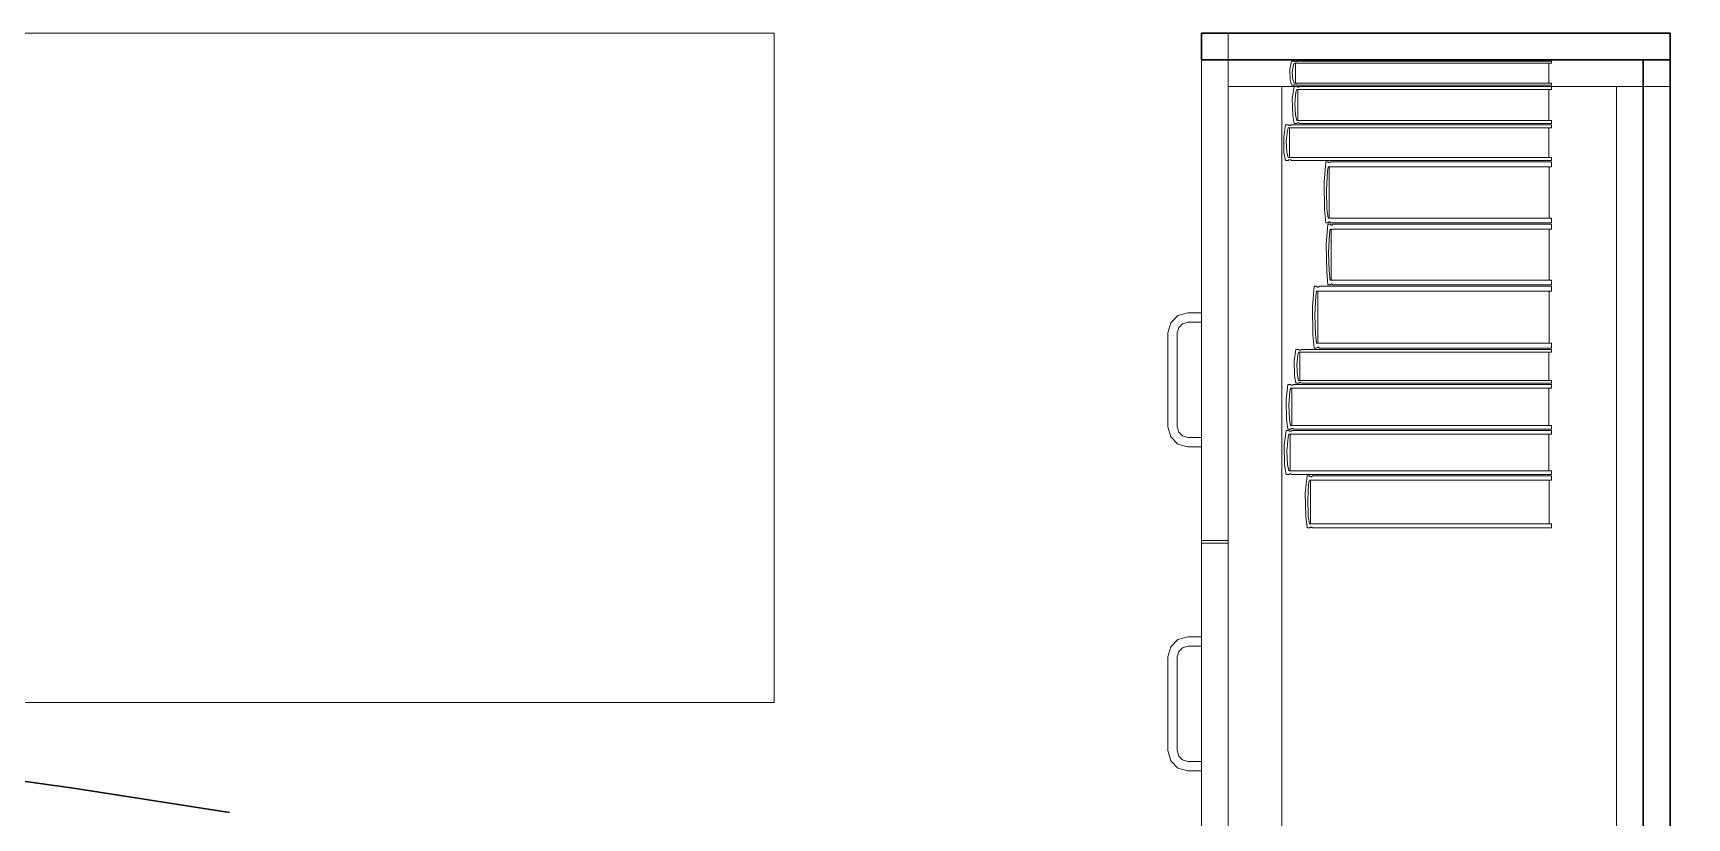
# Model space of a CAD drawing. Header units: inches. Extents: x -19 to 5698, y -728 to 92.
# Drawn here: x 412.223 to 413.458, y 15.914 to 16.5 of the extents above; entities that cross this region are included whole.
import ezdxf

# ---------------------------------------------------------------- set-up
doc = ezdxf.new("R2010")
doc.units = ezdxf.units.IN
doc.header["$MEASUREMENT"] = 0
doc.set_wipeout_variables(frame=1)
doc.linetypes.add('HIDDEN', pattern=[0.375, 0.25, -0.125])
doc.linetypes.add('Wipeout_Contour', pattern=[1, 0, -1])
doc.layers.add('00 conduct tomacorr', color=120, linetype='HIDDEN', lineweight=30)
doc.layers.add('Interior - Mobiliario', color=7, linetype='Continuous')

msp = doc.modelspace()

# ---------------------------------------------------------------- linework, layer by layer
at = {"layer": 'Interior - Mobiliario', "color": 175, "linetype": 'Continuous', "lineweight": 13}
for p, q in [((413.115, 15.02), (413.115, 16.48)), ((413.115, 16.48), (413.425, 16.48)), ((413.1613, 16.4651), (413.1611, 16.473)), ((413.425, 16.48), (413.425, 15.02)), ((413.1624, 16.4611), (413.1613, 16.4651)), ((413.1645, 16.4611), (413.1624, 16.4611)), ((413.1629, 16.4707), (413.1634, 16.4652)), ((413.1634, 16.4652), (413.1643, 16.4626)), ((413.1643, 16.4626), (413.3564, 16.4626)), ((413.1646, 16.4612), (413.1645, 16.4611)), ((413.1649, 16.4613), (413.1646, 16.4612)), ((413.1651, 16.4614), (413.1649, 16.4613)), ((413.1654, 16.4614), (413.1651, 16.4614)), ((413.1657, 16.4614), (413.1654, 16.4614)), ((413.166, 16.4614), (413.1657, 16.4614)), ((413.1662, 16.4613), (413.166, 16.4614)), ((413.1665, 16.4612), (413.1662, 16.4613)), ((413.1666, 16.4611), (413.1665, 16.4612)), ((413.3564, 16.4611), (413.1666, 16.4611)), ((413.3564, 16.4626), (413.3564, 16.4611)), ((413.115, 15.04), (413.115, 16.46)), ((413.115, 16.46), (413.155, 16.46)), ((413.155, 16.46), (413.405, 16.46)), ((413.155, 16.46), (413.155, 15.04)), ((413.1629, 16.4509), (413.1642, 16.4601)), ((413.1632, 16.4385), (413.1629, 16.4509)), ((413.1642, 16.4601), (413.1663, 16.4601)), ((413.1656, 16.4558), (413.1648, 16.4473)), ((413.1662, 16.4579), (413.1656, 16.4558)), ((413.3564, 16.4579), (413.1662, 16.4579)), ((413.1663, 16.4601), (413.1665, 16.46)), ((413.1665, 16.46), (413.1667, 16.4598)), ((413.1667, 16.4598), (413.167, 16.4597)), ((413.167, 16.4597), (413.1673, 16.4597)), ((413.1671, 16.4347), (413.1671, 16.4579)), ((413.1673, 16.4597), (413.1676, 16.4597)), ((413.1676, 16.4597), (413.1678, 16.4597)), ((413.1678, 16.4597), (413.1681, 16.4599)), ((413.1681, 16.4599), (413.1683, 16.46)), ((413.1683, 16.46), (413.1684, 16.4601)), ((413.1684, 16.4601), (413.3564, 16.4601)), ((413.3545, 16.4579), (413.3545, 16.4347)), ((413.3564, 16.4601), (413.3564, 16.4579)), ((413.405, 15.04), (413.405, 16.46)), ((413.1642, 16.4325), (413.1632, 16.4385)), ((413.1648, 16.4473), (413.1653, 16.4388)), ((413.1653, 16.4388), (413.1662, 16.4347)), ((413.1565, 16.4226), (413.1578, 16.4315)), ((413.1578, 16.4315), (413.16, 16.4315)), ((413.1592, 16.4273), (413.1584, 16.4192)), ((413.1598, 16.4293), (413.1592, 16.4273)), ((413.3564, 16.4293), (413.1598, 16.4293)), ((413.16, 16.4315), (413.1601, 16.4313)), ((413.1601, 16.4313), (413.1604, 16.4312)), ((413.1604, 16.4312), (413.1607, 16.4311)), ((413.1607, 16.4311), (413.161, 16.431)), ((413.1608, 16.407), (413.1608, 16.4293)), ((413.161, 16.431), (413.1613, 16.431)), ((413.1613, 16.431), (413.1615, 16.4311)), ((413.1615, 16.4311), (413.1618, 16.4312)), ((413.1618, 16.4312), (413.1621, 16.4314)), ((413.1621, 16.4314), (413.1622, 16.4315)), ((413.1622, 16.4315), (413.3564, 16.4315)), ((413.1663, 16.4325), (413.1642, 16.4325)), ((413.1662, 16.4347), (413.3564, 16.4347)), ((413.1664, 16.4326), (413.1663, 16.4325)), ((413.1667, 16.4327), (413.1664, 16.4326)), ((413.1669, 16.4329), (413.1667, 16.4327)), ((413.1672, 16.4329), (413.1669, 16.4329)), ((413.1675, 16.4329), (413.1672, 16.4329)), ((413.1678, 16.4329), (413.1675, 16.4329)), ((413.168, 16.4328), (413.1678, 16.4329)), ((413.1683, 16.4326), (413.168, 16.4328)), ((413.1684, 16.4325), (413.1683, 16.4326)), ((413.3564, 16.4325), (413.1684, 16.4325)), ((413.3544, 16.4293), (413.3544, 16.407)), ((413.3564, 16.4347), (413.3564, 16.4325)), ((413.3564, 16.4315), (413.3564, 16.4293)), ((413.1567, 16.4107), (413.1565, 16.4226)), ((413.1584, 16.4192), (413.1589, 16.411)), ((413.1589, 16.411), (413.1598, 16.407)), ((413.1578, 16.4049), (413.1567, 16.4107)), ((413.16, 16.4049), (413.1578, 16.4049)), ((413.1598, 16.407), (413.3564, 16.407)), ((413.1601, 16.405), (413.16, 16.4049)), ((413.1603, 16.4052), (413.1601, 16.405)), ((413.1606, 16.4053), (413.1603, 16.4052)), ((413.1609, 16.4053), (413.1606, 16.4053)), ((413.1612, 16.4053), (413.1609, 16.4053)), ((413.1615, 16.4053), (413.1612, 16.4053)), ((413.1618, 16.4052), (413.1615, 16.4053)), ((413.162, 16.405), (413.1618, 16.4052)), ((413.1622, 16.4049), (413.162, 16.405)), ((413.3564, 16.4049), (413.1622, 16.4049)), ((413.1868, 16.3886), (413.1879, 16.4039)), ((413.1879, 16.4039), (413.1897, 16.4039)), ((413.1896, 16.4002), (413.1891, 16.3968)), ((413.3564, 16.4002), (413.1896, 16.4002)), ((413.1897, 16.4039), (413.1899, 16.4036)), ((413.1899, 16.4036), (413.1901, 16.4034)), ((413.1901, 16.4034), (413.1903, 16.4032)), ((413.1903, 16.4032), (413.1906, 16.4031)), ((413.1904, 16.3618), (413.1904, 16.4002)), ((413.1906, 16.4031), (413.1908, 16.4031)), ((413.1908, 16.4031), (413.1911, 16.4032)), ((413.1911, 16.4032), (413.1913, 16.4034)), ((413.1913, 16.4034), (413.1915, 16.4037)), ((413.1915, 16.4037), (413.1916, 16.4039)), ((413.1916, 16.4039), (413.3564, 16.4039)), ((413.3547, 16.4002), (413.3547, 16.3618)), ((413.3564, 16.407), (413.3564, 16.4049)), ((413.3564, 16.4039), (413.3564, 16.4002)), ((413.187, 16.3682), (413.1868, 16.3886)), ((413.1891, 16.3968), (413.1884, 16.3827)), ((413.1884, 16.3827), (413.1888, 16.3687)), ((413.1879, 16.3582), (413.187, 16.3682)), ((413.1888, 16.3687), (413.1896, 16.3618)), ((413.1896, 16.3618), (413.3564, 16.3618)), ((413.3564, 16.3618), (413.3564, 16.3582)), ((413.1897, 16.3582), (413.1879, 16.3582)), ((413.1883, 16.3421), (413.1895, 16.3572)), ((413.1895, 16.3572), (413.1913, 16.3572)), ((413.1898, 16.3583), (413.1897, 16.3582)), ((413.19, 16.3586), (413.1898, 16.3583)), ((413.1906, 16.3501), (413.1899, 16.3362)), ((413.1903, 16.3588), (413.19, 16.3586)), ((413.1905, 16.3589), (413.1903, 16.3588)), ((413.1908, 16.3589), (413.1905, 16.3589)), ((413.1911, 16.3535), (413.1906, 16.3501)), ((413.191, 16.3588), (413.1908, 16.3589)), ((413.1912, 16.3587), (413.191, 16.3588)), ((413.3564, 16.3535), (413.1911, 16.3535)), ((413.1915, 16.3584), (413.1912, 16.3587)), ((413.1913, 16.3572), (413.1914, 16.3569)), ((413.1914, 16.3569), (413.1916, 16.3567)), ((413.1916, 16.3582), (413.1915, 16.3584)), ((413.3564, 16.3582), (413.1916, 16.3582)), ((413.1916, 16.3567), (413.1919, 16.3565)), ((413.1919, 16.3565), (413.1921, 16.3564)), ((413.192, 16.3155), (413.192, 16.3535)), ((413.1921, 16.3564), (413.1924, 16.3564)), ((413.1924, 16.3564), (413.1926, 16.3565)), ((413.1926, 16.3565), (413.1928, 16.3567)), ((413.1928, 16.3567), (413.193, 16.357)), ((413.193, 16.357), (413.1931, 16.3572)), ((413.1931, 16.3572), (413.3564, 16.3572)), ((413.3547, 16.3535), (413.3547, 16.3155)), ((413.3564, 16.3572), (413.3564, 16.3535)), ((413.1886, 16.3218), (413.1883, 16.3421)), ((413.1899, 16.3362), (413.1904, 16.3223)), ((413.1895, 16.3119), (413.1886, 16.3218)), ((413.1904, 16.3223), (413.1911, 16.3155)), ((413.1911, 16.3155), (413.3564, 16.3155)), ((413.1916, 16.3123), (413.1914, 16.3121)), ((413.1918, 16.3125), (413.1916, 16.3123)), ((413.1921, 16.3126), (413.1918, 16.3125)), ((413.1923, 16.3126), (413.1921, 16.3126)), ((413.1925, 16.3126), (413.1923, 16.3126)), ((413.1928, 16.3124), (413.1925, 16.3126)), ((413.193, 16.3121), (413.1928, 16.3124)), ((413.3564, 16.3155), (413.3564, 16.3119)), ((413.178, 16.2954), (413.1792, 16.3109)), ((413.1792, 16.3109), (413.1811, 16.3109)), ((413.1804, 16.3037), (413.1797, 16.2895)), ((413.181, 16.3072), (413.1804, 16.3037)), ((413.3564, 16.3072), (413.181, 16.3072)), ((413.1811, 16.3109), (413.1813, 16.3106)), ((413.1813, 16.3106), (413.1815, 16.3104)), ((413.1815, 16.3104), (413.1817, 16.3102)), ((413.1817, 16.3102), (413.182, 16.3101)), ((413.1819, 16.2683), (413.1819, 16.3072)), ((413.182, 16.3101), (413.1823, 16.3101)), ((413.1823, 16.3101), (413.1825, 16.3102)), ((413.1825, 16.3102), (413.1828, 16.3104)), ((413.1828, 16.3104), (413.183, 16.3107)), ((413.183, 16.3107), (413.1831, 16.3109)), ((413.1831, 16.3109), (413.3564, 16.3109)), ((413.1913, 16.3119), (413.1895, 16.3119)), ((413.1914, 16.3121), (413.1913, 16.3119)), ((413.1931, 16.3119), (413.193, 16.3121)), ((413.3564, 16.3119), (413.1931, 16.3119)), ((413.3546, 16.3072), (413.3546, 16.2683)), ((413.3564, 16.3109), (413.3564, 16.3072)), ((413.0721, 16.2835), (413.0775, 16.289)), ((413.0775, 16.289), (413.085, 16.291)), ((413.085, 16.291), (413.095, 16.291)), ((413.095, 16.291), (413.095, 16.284)), ((413.1782, 16.2747), (413.178, 16.2954)), ((413.1797, 16.2895), (413.1802, 16.2752)), ((413.07, 16.276), (413.0721, 16.2835)), ((413.07, 16.206), (413.07, 16.276)), ((413.0781, 16.28), (413.077, 16.276)), ((413.077, 16.276), (413.077, 16.206)), ((413.081, 16.2829), (413.0781, 16.28)), ((413.085, 16.284), (413.081, 16.2829)), ((413.095, 16.284), (413.085, 16.284)), ((413.1802, 16.2752), (413.181, 16.2683)), ((413.1644, 16.2552), (413.1656, 16.2636)), ((413.1656, 16.2636), (413.1677, 16.2636)), ((413.1677, 16.2636), (413.1679, 16.2634)), ((413.1679, 16.2634), (413.1681, 16.2633)), ((413.1681, 16.2633), (413.1684, 16.2632)), ((413.1684, 16.2632), (413.1687, 16.2632)), ((413.1687, 16.2632), (413.1689, 16.2632)), ((413.1689, 16.2632), (413.1692, 16.2632)), ((413.1692, 16.2632), (413.1695, 16.2633)), ((413.1695, 16.2633), (413.1697, 16.2635)), ((413.1697, 16.2635), (413.1698, 16.2636)), ((413.1698, 16.2636), (413.3564, 16.2636)), ((413.1792, 16.2646), (413.1782, 16.2747)), ((413.1811, 16.2646), (413.1792, 16.2646)), ((413.181, 16.2683), (413.3564, 16.2683)), ((413.1812, 16.2648), (413.1811, 16.2646)), ((413.1814, 16.265), (413.1812, 16.2648)), ((413.1817, 16.2652), (413.1814, 16.265)), ((413.1819, 16.2653), (413.1817, 16.2652)), ((413.1822, 16.2653), (413.1819, 16.2653)), ((413.1825, 16.2653), (413.1822, 16.2653)), ((413.1827, 16.2651), (413.1825, 16.2653)), ((413.1829, 16.2648), (413.1827, 16.2651)), ((413.1831, 16.2646), (413.1829, 16.2648)), ((413.3564, 16.2646), (413.1831, 16.2646)), ((413.3564, 16.2683), (413.3564, 16.2646)), ((413.3564, 16.2636), (413.3564, 16.2616)), ((413.1646, 16.244), (413.1644, 16.2552)), ((413.167, 16.2597), (413.1662, 16.252)), ((413.1662, 16.252), (413.1667, 16.2443)), ((413.1675, 16.2616), (413.167, 16.2597)), ((413.3564, 16.2616), (413.1675, 16.2616)), ((413.1685, 16.2405), (413.1685, 16.2616)), ((413.3545, 16.2616), (413.3545, 16.2405)), ((413.1656, 16.2385), (413.1646, 16.244)), ((413.1677, 16.2385), (413.1656, 16.2385)), ((413.1667, 16.2443), (413.1675, 16.2405)), ((413.1675, 16.2405), (413.3564, 16.2405)), ((413.1678, 16.2386), (413.1677, 16.2385)), ((413.1681, 16.2388), (413.1678, 16.2386)), ((413.1683, 16.2389), (413.1681, 16.2388)), ((413.1686, 16.2389), (413.1683, 16.2389)), ((413.1689, 16.2389), (413.1686, 16.2389)), ((413.1691, 16.2389), (413.1689, 16.2389)), ((413.1694, 16.2388), (413.1691, 16.2389)), ((413.1697, 16.2386), (413.1694, 16.2388)), ((413.1698, 16.2385), (413.1697, 16.2386)), ((413.3564, 16.2385), (413.1698, 16.2385)), ((413.3564, 16.2405), (413.3564, 16.2385)), ((413.1583, 16.2264), (413.1596, 16.2375)), ((413.1585, 16.2114), (413.1583, 16.2264)), ((413.1596, 16.2375), (413.1617, 16.2375)), ((413.161, 16.2323), (413.1602, 16.2221)), ((413.1616, 16.2348), (413.161, 16.2323)), ((413.3564, 16.2348), (413.1616, 16.2348)), ((413.1617, 16.2375), (413.1619, 16.2373)), ((413.1619, 16.2373), (413.1621, 16.2371)), ((413.1621, 16.2371), (413.1624, 16.237)), ((413.1624, 16.237), (413.1627, 16.237)), ((413.1625, 16.2068), (413.1625, 16.2348)), ((413.1627, 16.237), (413.163, 16.237)), ((413.163, 16.237), (413.1633, 16.237)), ((413.1633, 16.237), (413.1636, 16.2372)), ((413.1636, 16.2372), (413.1638, 16.2374)), ((413.1638, 16.2374), (413.1639, 16.2375)), ((413.1639, 16.2375), (413.3564, 16.2375)), ((413.3544, 16.2348), (413.3544, 16.2068)), ((413.3564, 16.2375), (413.3564, 16.2348)), ((413.1602, 16.2221), (413.1607, 16.2118)), ((413.0721, 16.1985), (413.07, 16.206)), ((413.077, 16.206), (413.0781, 16.202)), ((413.0781, 16.202), (413.081, 16.1991)), ((413.1569, 16.1922), (413.1583, 16.2031)), ((413.1583, 16.2031), (413.1604, 16.2031)), ((413.1596, 16.2041), (413.1585, 16.2114)), ((413.1617, 16.2041), (413.1596, 16.2041)), ((413.1604, 16.2031), (413.1606, 16.2029)), ((413.1606, 16.2029), (413.1609, 16.2028)), ((413.1607, 16.2118), (413.1616, 16.2068)), ((413.1609, 16.2028), (413.1611, 16.2026)), ((413.1611, 16.2026), (413.1614, 16.2026)), ((413.1614, 16.2026), (413.1617, 16.2026)), ((413.1616, 16.2068), (413.3564, 16.2068)), ((413.1618, 16.2042), (413.1617, 16.2041)), ((413.1617, 16.2026), (413.162, 16.2027)), ((413.1621, 16.2045), (413.1618, 16.2042)), ((413.162, 16.2027), (413.1623, 16.2028)), ((413.1624, 16.2046), (413.1621, 16.2045)), ((413.1623, 16.2028), (413.1625, 16.203)), ((413.1626, 16.2047), (413.1624, 16.2046)), ((413.1625, 16.203), (413.1626, 16.2031)), ((413.1629, 16.2047), (413.1626, 16.2047)), ((413.1626, 16.2031), (413.3564, 16.2031)), ((413.1632, 16.2046), (413.1629, 16.2047)), ((413.1635, 16.2045), (413.1632, 16.2046)), ((413.1637, 16.2043), (413.1635, 16.2045)), ((413.1639, 16.2041), (413.1637, 16.2043)), ((413.3564, 16.2041), (413.1639, 16.2041)), ((413.3564, 16.2068), (413.3564, 16.2041)), ((413.3564, 16.2031), (413.3564, 16.2005)), ((413.0775, 16.193), (413.0721, 16.1985)), ((413.085, 16.191), (413.0775, 16.193)), ((413.081, 16.1991), (413.085, 16.198)), ((413.085, 16.198), (413.095, 16.198)), ((413.095, 16.191), (413.085, 16.191)), ((413.095, 16.198), (413.095, 16.191)), ((413.1572, 16.1775), (413.1569, 16.1922)), ((413.1597, 16.198), (413.1588, 16.1879)), ((413.1603, 16.2005), (413.1597, 16.198)), ((413.3564, 16.2005), (413.1603, 16.2005)), ((413.1613, 16.1729), (413.1613, 16.2005)), ((413.3544, 16.2005), (413.3544, 16.1729)), ((413.1583, 16.1702), (413.1572, 16.1775)), ((413.1588, 16.1879), (413.1593, 16.1778)), ((413.1593, 16.1778), (413.1603, 16.1729)), ((413.1604, 16.1702), (413.1583, 16.1702)), ((413.1603, 16.1729), (413.3564, 16.1729)), ((413.1605, 16.1704), (413.1604, 16.1702)), ((413.1608, 16.1706), (413.1605, 16.1704)), ((413.1611, 16.1707), (413.1608, 16.1706)), ((413.1614, 16.1708), (413.1611, 16.1707)), ((413.1616, 16.1708), (413.1614, 16.1708)), ((413.1619, 16.1707), (413.1616, 16.1708)), ((413.1622, 16.1706), (413.1619, 16.1707)), ((413.1625, 16.1704), (413.1622, 16.1706)), ((413.1626, 16.1702), (413.1625, 16.1704)), ((413.3564, 16.1702), (413.1626, 16.1702)), ((413.1726, 16.1563), (413.1739, 16.1692)), ((413.1739, 16.1692), (413.1758, 16.1692)), ((413.1757, 16.1661), (413.1751, 16.1632)), ((413.3564, 16.1661), (413.1757, 16.1661)), ((413.1758, 16.1692), (413.176, 16.169)), ((413.176, 16.169), (413.1762, 16.1688)), ((413.1762, 16.1688), (413.1765, 16.1687)), ((413.1765, 16.1687), (413.1767, 16.1686)), ((413.1766, 16.1335), (413.1766, 16.1661)), ((413.1767, 16.1686), (413.177, 16.1686)), ((413.177, 16.1686), (413.1773, 16.1687)), ((413.1773, 16.1687), (413.1775, 16.1689)), ((413.1775, 16.1689), (413.1778, 16.1691)), ((413.1778, 16.1691), (413.1779, 16.1692)), ((413.1779, 16.1692), (413.3564, 16.1692)), ((413.3546, 16.1661), (413.3546, 16.1335)), ((413.3564, 16.1729), (413.3564, 16.1702)), ((413.3564, 16.1692), (413.3564, 16.1661)), ((413.1729, 16.1389), (413.1726, 16.1563)), ((413.1751, 16.1632), (413.1744, 16.1513)), ((413.1744, 16.1513), (413.1748, 16.1393)), ((413.1748, 16.1393), (413.1757, 16.1335)), ((413.1739, 16.1304), (413.1729, 16.1389)), ((413.1758, 16.1304), (413.1739, 16.1304)), ((413.1757, 16.1335), (413.3564, 16.1335)), ((413.1759, 16.1305), (413.1758, 16.1304)), ((413.1762, 16.1308), (413.1759, 16.1305)), ((413.1764, 16.1309), (413.1762, 16.1308)), ((413.1767, 16.131), (413.1764, 16.1309)), ((413.177, 16.131), (413.1767, 16.131)), ((413.1772, 16.131), (413.177, 16.131)), ((413.1775, 16.1308), (413.1772, 16.131)), ((413.1777, 16.1306), (413.1775, 16.1308)), ((413.1779, 16.1304), (413.1777, 16.1306)), ((413.3564, 16.1304), (413.1779, 16.1304)), ((413.3564, 16.1335), (413.3564, 16.1304)), ((413.095, 16.121), (413.115, 16.121)), ((413.095, 15.76), (413.095, 16.119)), ((413.095, 16.119), (413.115, 16.119)), ((413.115, 15.76), (413.115, 16.119)), ((413.0721, 16.0415), (413.07, 16.034)), ((413.0775, 16.047), (413.0721, 16.0415)), ((413.085, 16.049), (413.0775, 16.047)), ((413.0781, 16.038), (413.081, 16.0409)), ((413.081, 16.0409), (413.085, 16.042)), ((413.095, 16.049), (413.085, 16.049)), ((413.085, 16.042), (413.095, 16.042)), ((413.095, 16.042), (413.095, 16.049)), ((413.07, 16.034), (413.07, 15.964)), ((413.077, 16.034), (413.0781, 16.038)), ((413.077, 15.964), (413.077, 16.034)), ((413.07, 15.964), (413.0721, 15.9565)), ((413.0721, 15.9565), (413.0775, 15.951)), ((413.0781, 15.96), (413.077, 15.964)), ((413.081, 15.9571), (413.0781, 15.96)), ((413.085, 15.956), (413.081, 15.9571)), ((413.095, 15.956), (413.085, 15.956)), ((413.095, 15.949), (413.095, 15.956)), ((413.0775, 15.951), (413.085, 15.949)), ((413.085, 15.949), (413.095, 15.949))]:
    msp.add_line(p, q, dxfattribs=at)
at = {"layer": 'Interior - Mobiliario', "color": 175, "linetype": 'Continuous', "lineweight": 13, "flags": 128}
msp.add_lwpolyline([(411.476, 16.5), (411.476, 15), (412.076, 15), (412.076, 16), (412.776, 16), (412.776, 16.5)], close=True, dxfattribs=at)

# ---------------------------------------------------------------- next in the draw order: wipeouts: each hides what was drawn before it
at = {"color": 254, "linetype": 'Wipeout_Contour', "lineweight": 0, "ltscale": 13038.836949}
msp.add_wipeout([(413.425, 15.02), (413.445, 15.02), (413.445, 16.48), (413.425, 16.48)], dxfattribs=at).dxf.layer = 'Interior - Mobiliario'

# ---------------------------------------------------------------- next in the draw order: linework, layer by layer
at = {"layer": '00 conduct tomacorr'}
msp.add_arc((410.0682, 1.0029), 15.092, 68.41573, 83.57302, dxfattribs=at)
at = {"layer": 'Interior - Mobiliario', "color": 175, "linetype": 'Continuous', "lineweight": 30}
for p, q in [((413.425, 16.48), (413.445, 16.48)), ((413.425, 16.48), (413.425, 15.02)), ((413.445, 16.48), (413.445, 15.02))]:
    msp.add_line(p, q, dxfattribs=at)
at = {"layer": 'Interior - Mobiliario', "color": 175, "linetype": 'Continuous', "lineweight": 13}
for p, q in [((413.425, 15.02), (413.425, 16.48)), ((413.425, 16.48), (413.445, 16.48)), ((413.445, 16.48), (413.445, 15.02)), ((413.405, 16.46), (413.445, 16.46)), ((413.445, 16.46), (413.445, 15.04))]:
    msp.add_line(p, q, dxfattribs=at)

# ---------------------------------------------------------------- next in the draw order: wipeouts: each hides what was drawn before it
at = {"color": 254, "linetype": 'Wipeout_Contour', "lineweight": 0, "ltscale": 13038.19127}
msp.add_wipeout([(413.095, 16.48), (413.445, 16.48), (413.445, 16.5), (413.095, 16.5)], dxfattribs=at).dxf.layer = 'Interior - Mobiliario'

# ---------------------------------------------------------------- next in the draw order: linework, layer by layer
at = {"layer": 'Interior - Mobiliario', "color": 175, "linetype": 'Continuous', "lineweight": 30}
for p, q in [((413.095, 16.5), (413.445, 16.5)), ((413.095, 16.5), (413.095, 16.48)), ((413.445, 16.5), (413.445, 16.48)), ((413.095, 16.48), (413.445, 16.48))]:
    msp.add_line(p, q, dxfattribs=at)
at = {"layer": 'Interior - Mobiliario', "color": 175, "linetype": 'Continuous', "lineweight": 13}
for p, q in [((413.095, 16.48), (413.095, 16.5)), ((413.095, 16.5), (413.445, 16.5)), ((413.095, 16.5), (413.095, 15)), ((413.445, 16.5), (413.095, 16.5)), ((413.115, 16.46), (413.115, 16.5)), ((413.115, 16.5), (413.445, 16.5)), ((413.445, 16.5), (413.445, 16.48)), ((413.445, 16.5), (413.445, 16.46)), ((413.445, 15), (413.445, 16.5)), ((413.445, 16.48), (413.095, 16.48)), ((413.095, 15.02), (413.095, 16.48)), ((413.095, 16.48), (413.445, 16.48)), ((413.095, 15.02), (413.095, 16.48)), ((413.095, 16.48), (413.425, 16.48)), ((413.095, 16.48), (413.095, 16.121)), ((413.095, 16.48), (413.115, 16.48)), ((413.115, 15.02), (413.115, 16.48)), ((413.115, 16.48), (413.425, 16.48)), ((413.115, 15.02), (413.115, 16.48)), ((413.115, 16.48), (413.425, 16.48)), ((413.115, 16.48), (413.115, 16.121)), ((413.1611, 16.473), (413.1624, 16.479)), ((413.1624, 16.479), (413.1645, 16.479)), ((413.1638, 16.4762), (413.1629, 16.4707)), ((413.1643, 16.4776), (413.1638, 16.4762)), ((413.3564, 16.4776), (413.1643, 16.4776)), ((413.1645, 16.479), (413.1647, 16.4789)), ((413.1647, 16.4789), (413.1649, 16.4788)), ((413.1649, 16.4788), (413.1652, 16.4787)), ((413.1652, 16.4787), (413.1655, 16.4787)), ((413.1653, 16.4626), (413.1653, 16.4776)), ((413.1655, 16.4787), (413.1657, 16.4787)), ((413.1657, 16.4787), (413.166, 16.4787)), ((413.166, 16.4787), (413.1663, 16.4788)), ((413.1663, 16.4788), (413.1665, 16.4789)), ((413.1665, 16.4789), (413.1666, 16.479)), ((413.1666, 16.479), (413.3564, 16.479)), ((413.3545, 16.4776), (413.3545, 16.4626)), ((413.3564, 16.479), (413.3564, 16.4776)), ((413.425, 16.48), (413.425, 15.02)), ((413.425, 16.48), (413.425, 15.02)), ((413.425, 16.48), (413.425, 15.02)), ((413.445, 16.48), (413.445, 15.02))]:
    msp.add_line(p, q, dxfattribs=at)

doc.saveas('drawing.dxf')
